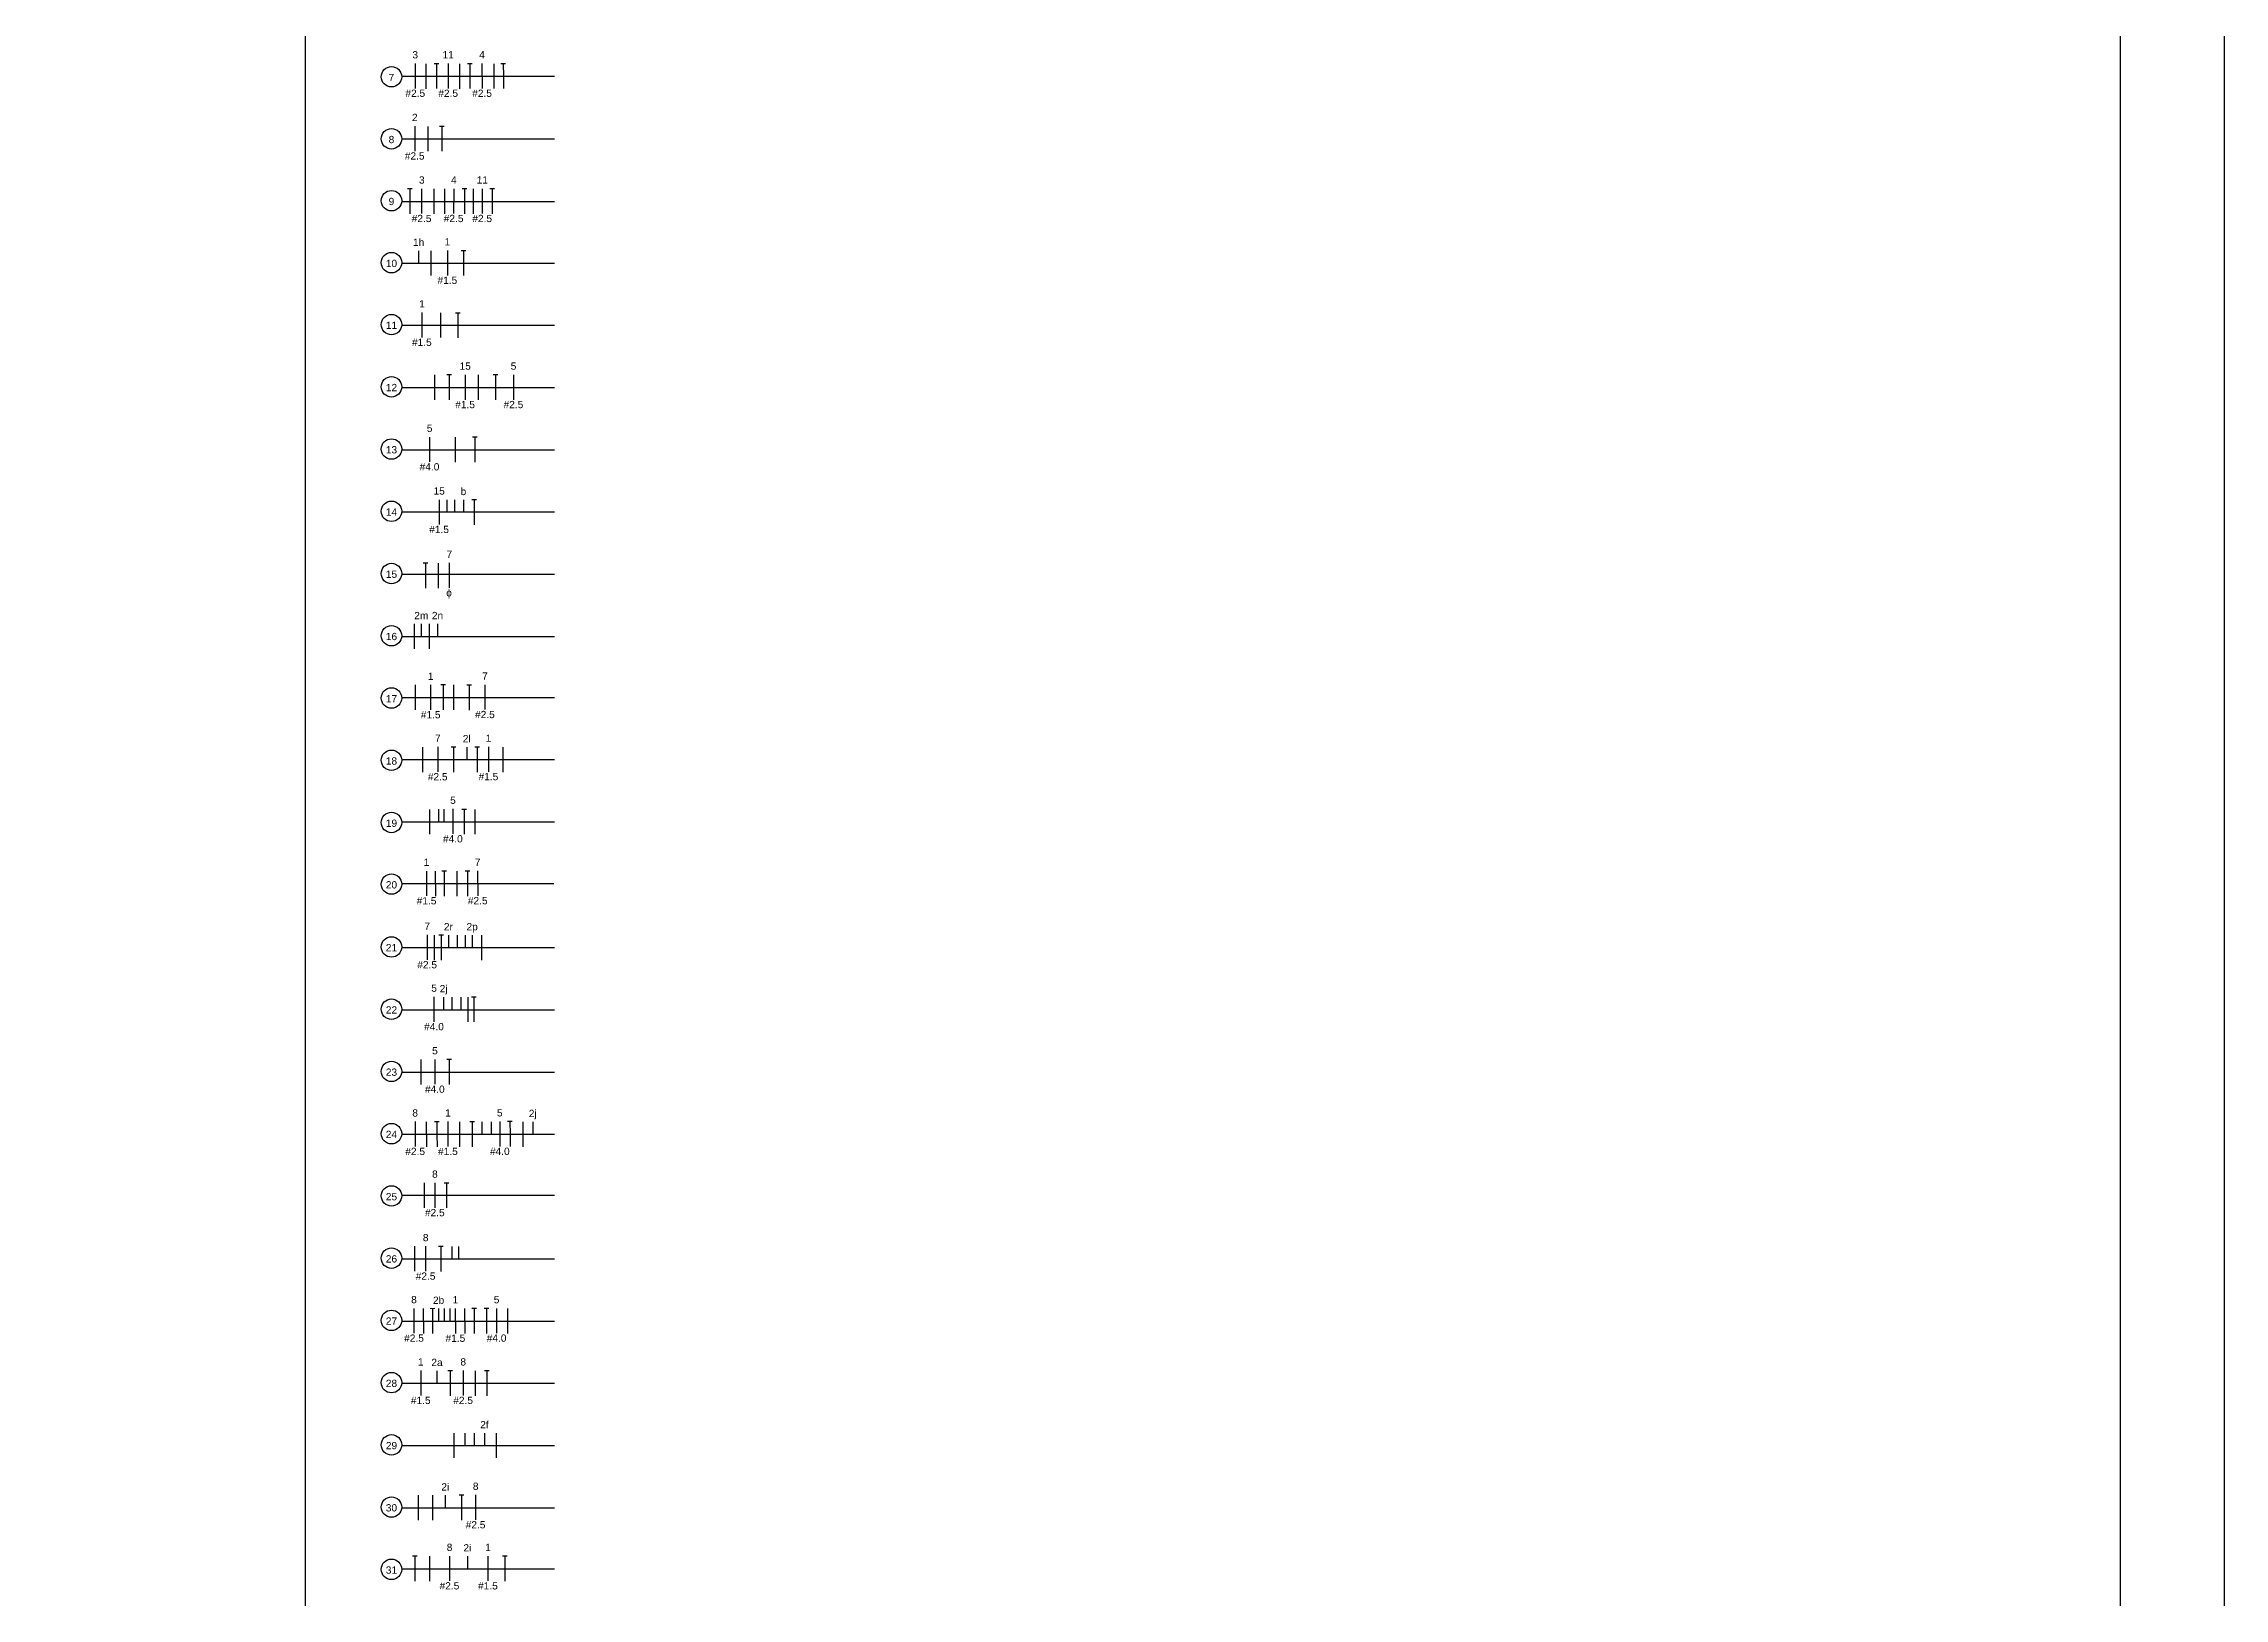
# Model space of a CAD drawing. Header units: metres. Extents: x 134.3 to 218.4, y -41.5 to 17.9.
# Drawn here: x 197.4 to 218.43, y -11.61 to 3.37 of the extents above; entities that cross this region are included whole.
import ezdxf
from ezdxf.enums import TextEntityAlignment as Align

# ---------------------------------------------------------------- set-up
doc = ezdxf.new("R2010")
doc.units = ezdxf.units.M
doc.header["$MEASUREMENT"] = 0
doc.layers.add('DIAGRAMA UNIFILAR', color=6, linetype='Continuous')
doc.layers.add('FORMATO', color=7, linetype='Continuous')
doc.styles.add('T1', font='arial.ttf')

# ---------------------------------------------------------------- blocks, each defined once
blk = doc.blocks.new('CONDUTOR FASE')
at = {"layer": 'DIAGRAMA UNIFILAR'}
blk.add_line((0, 0.12), (0, -0.12), dxfattribs=at)
blk = doc.blocks.new('CONDUTOR TERRA')
at = {"layer": 'DIAGRAMA UNIFILAR'}
for p, q in [((0.0225, 0.12), (-0.0225, 0.12)), ((0, 0.12), (0, 0)), ((0, 0), (0, -0.12))]:
    blk.add_line(p, q, dxfattribs=at)
blk = doc.blocks.new('FASE CIRCUITO')
blk.add_line((-0.001, 0.122), (-0.001, -0.118))
at = {"style": 'T1'}
blk.add_attdef('SEÇÃO', text='', height=0.07, dxfattribs=at).set_placement((-0.001, -0.2), align=Align.CENTER)
at = {"layer": 'DIAGRAMA UNIFILAR', "style": 'T1'}
blk.add_attdef('CIRCUITO', text='', height=0.07, dxfattribs=at).set_placement((0, 0.171), align=Align.CENTER)
blk = doc.blocks.new('detalhe')
at = {"layer": 'DIAGRAMA UNIFILAR'}
blk.add_circle((0.099, 0), 0.0986, dxfattribs=at)
at = {"layer": 'DIAGRAMA UNIFILAR', "style": 'T1'}
blk.add_attdef('NUMERO', text='', height=0.07, dxfattribs=at).set_placement((0.099, -0.042), align=Align.CENTER)
blk = doc.blocks.new('RETORNO LAMPADA')
at = {"layer": 'DIAGRAMA UNIFILAR'}
blk.add_line((0, 0.12), (0, 0), dxfattribs=at)
at = {"layer": 'DIAGRAMA UNIFILAR', "style": 'T1'}
blk.add_attdef('RETORNO', text='', height=0.07, dxfattribs=at).set_placement((0, 0.166), align=Align.CENTER)
blk = doc.blocks.new('RETORNO PARALELO INTERMEDIARIO')
at = {"layer": 'DIAGRAMA UNIFILAR'}
blk.add_line((0, 0.12), (0, 0), dxfattribs=at)
blk = doc.blocks.new('FOLHA A1')
at = {"layer": 'FORMATO', "color": 2}
blk.add_lwpolyline([(-841, 594), (-841, 0), (0, 0), (0, 594)], close=True, dxfattribs=at)
at = {"layer": 'FORMATO', "color": 6}
blk.add_lwpolyline([(-816, 10), (-10, 10), (-10, 584), (-816, 584)], close=True, dxfattribs=at)

msp = doc.modelspace()

# ---------------------------------------------------------------- linework, layer by layer
at = {"layer": 'DIAGRAMA UNIFILAR'}
for p, q in [((199.926, -40.452), (199.926, 16.948)), ((200.853, 3.061), (200.853, 3.061)), ((200.853, 3.061), (202.327, 3.061)), ((200.853, 2.457), (202.327, 2.457)), ((200.853, 1.854), (202.327, 1.854)), ((200.853, 1.258), (202.327, 1.258)), ((200.853, 0.66), (202.327, 0.66)), ((200.853, 0.06), (202.327, 0.06)), ((200.853, -0.54), (202.327, -0.54)), ((200.853, -1.14), (202.327, -1.14)), ((200.853, -1.74), (202.327, -1.74)), ((200.853, -2.34), (202.327, -2.34)), ((200.853, -2.928), (202.327, -2.928)), ((200.853, -3.528), (202.327, -3.528)), ((200.853, -4.128), (202.327, -4.128)), ((200.853, -4.723), (202.321, -4.723)), ((200.853, -5.34), (202.327, -5.34)), ((200.853, -5.94), (202.327, -5.94)), ((200.853, -6.54), (202.327, -6.54)), ((200.853, -7.14), (202.327, -7.14)), ((200.853, -7.728), (202.327, -7.728)), ((200.853, -8.34), (202.327, -8.34)), ((200.853, -8.94), (202.327, -8.94)), ((200.853, -9.54), (202.327, -9.54)), ((200.853, -10.14), (202.327, -10.14)), ((200.853, -10.74), (202.327, -10.74)), ((200.853, -11.328), (202.327, -11.328))]:
    msp.add_line(p, q, dxfattribs=at)

# ---------------------------------------------------------------- block references
at = {"xscale": 0.1, "yscale": 0.1, "zscale": 0.1}
msp.add_blockref('FOLHA A1', (218.426, -41.452), dxfattribs=at)
at = {"layer": 'DIAGRAMA UNIFILAR'}
for name, p, rotation, values in [('FASE CIRCUITO', (200.985, 3.061), 0.2430876733195411, {'CIRCUITO': '3', 'SEÇÃO': '#2.5'}), ('FASE CIRCUITO', (201.302, 3.061), 0.2430876733195411, {'CIRCUITO': '11', 'SEÇÃO': '#2.5'}), ('FASE CIRCUITO', (201.629, 3.061), 0.2430876733195411, {'CIRCUITO': '4', 'SEÇÃO': '#2.5'}), ('FASE CIRCUITO', (201.047, 1.854), 359.8796828646292, {'CIRCUITO': '3', 'SEÇÃO': '#2.5'}), ('FASE CIRCUITO', (201.356, 1.854), 359.8796828646292, {'CIRCUITO': '4', 'SEÇÃO': '#2.5'}), ('FASE CIRCUITO', (201.631, 1.854), 359.8796828646292, {'CIRCUITO': '11', 'SEÇÃO': '#2.5'}), ('FASE CIRCUITO', (201.312, -1.754), 359.7405605883224, {'CIRCUITO': '7', 'SEÇÃO': 'ɸ'}), ('FASE CIRCUITO', (201.094, -4.724), 0.2523447887952232, {'CIRCUITO': '1', 'SEÇÃO': '#1.5'}), ('FASE CIRCUITO', (201.587, -4.723), 0.2523447887952232, {'CIRCUITO': '7', 'SEÇÃO': '#2.5'}), ('FASE CIRCUITO', (200.984, -7.14), 0.1798692553062098, {'CIRCUITO': '8', 'SEÇÃO': '#2.5'}), ('FASE CIRCUITO', (201.3, -7.14), 0.1798692553062098, {'CIRCUITO': '1', 'SEÇÃO': '#1.5'}), ('FASE CIRCUITO', (201.8, -7.139), 0.1798692553062098, {'CIRCUITO': '5', 'SEÇÃO': '#4.0'}), ('RETORNO LAMPADA', (202.118, -7.14), 0.1798692553062098, {'RETORNO': '2j'}), ('FASE CIRCUITO', (200.973, -8.94), 0.1699020613413266, {'CIRCUITO': '8', 'SEÇÃO': '#2.5'}), ('RETORNO LAMPADA', (201.21, -8.941), 0.1699020613413266, {'RETORNO': '2b'}), ('FASE CIRCUITO', (201.372, -8.941), 0.1699020613413266, {'CIRCUITO': '1', 'SEÇÃO': '#1.5'}), ('FASE CIRCUITO', (201.769, -8.94), 0.1699020613413266, {'CIRCUITO': '5', 'SEÇÃO': '#4.0'})]:
    msp.add_blockref(name, p, dxfattribs=dict(at, rotation=rotation)).add_auto_attribs(values)
for name, p, rotation in [('CONDUTOR FASE', (201.087, 3.059, 0.284), 0.2430876733195411), ('CONDUTOR TERRA', (201.19, 3.061), 0.2430876733195411), ('CONDUTOR FASE', (201.412, 3.06, 0.284), 0.2430876733195411), ('CONDUTOR TERRA', (201.51, 3.061), 0.2430876733195411), ('CONDUTOR FASE', (201.742, 3.061), 0.2430876733195411), ('CONDUTOR TERRA', (201.834, 3.061), 0.2430876733195411), ('CONDUTOR TERRA', (200.933, 1.854), 359.8796828646289), ('CONDUTOR FASE', (201.164, 1.854), 359.8796828646292), ('CONDUTOR FASE', (201.267, 1.854), 359.8796828646292), ('CONDUTOR TERRA', (201.459, 1.854), 359.8796828646292), ('CONDUTOR FASE', (201.543, 1.854), 359.8796828646292), ('CONDUTOR TERRA', (201.727, 1.854), 359.8796828646292), ('CONDUTOR TERRA', (201.082, -1.754), 359.8666037057988), ('CONDUTOR FASE', (201.205, -1.754), 359.6428553631058), ('CONDUTOR FASE', (201.178, -4.724), 0.2523447887952232), ('CONDUTOR TERRA', (201.263, -4.724), 0.2523447887952232), ('CONDUTOR FASE', (201.385, -4.723), 0.2523447887952232), ('CONDUTOR TERRA', (201.488, -4.723), 0.2523447887952232), ('CONDUTOR FASE', (201.091, -7.14), 0.1798692553062098), ('CONDUTOR TERRA', (201.194, -7.14), 0.1798692553062098), ('CONDUTOR FASE', (201.412, -7.14), 0.1798692553062098), ('CONDUTOR TERRA', (201.533, -7.14), 0.1798692553062098), ('RETORNO PARALELO INTERMEDIARIO', (201.626, -7.139), 0.1798692553062098), ('RETORNO PARALELO INTERMEDIARIO', (201.717, -7.14), 0.1798692553062098), ('CONDUTOR TERRA', (201.898, -7.138), 0.1798692553062098), ('CONDUTOR FASE', (202.022, -7.14), 0.1798692553062098), ('CONDUTOR FASE', (201.062, -8.94), 0.1699020613413266), ('CONDUTOR TERRA', (201.151, -8.941), 0.1699020613413266), ('RETORNO PARALELO INTERMEDIARIO', (201.262, -8.941), 0.1699020613413266), ('RETORNO PARALELO INTERMEDIARIO', (201.318, -8.941), 0.1699020613413266), ('CONDUTOR FASE', (201.461, -8.94), 0.1699020613413266), ('CONDUTOR TERRA', (201.553, -8.94), 0.1699020613413266), ('CONDUTOR TERRA', (201.671, -8.94), 0.1699020613413266), ('CONDUTOR FASE', (201.875, -8.94), 0.1699020613413266)]:
    msp.add_blockref(name, p, dxfattribs=dict(at, rotation=rotation))
for name, p, values in [('detalhe', (200.656, 3.055), {'NUMERO': '7'}), ('detalhe', (200.656, 2.457), {'NUMERO': '8'}), ('FASE CIRCUITO', (200.98, 2.457), {'CIRCUITO': '2', 'SEÇÃO': '#2.5'}), ('detalhe', (200.656, 1.86), {'NUMERO': '9'}), ('RETORNO LAMPADA', (201.017, 1.258), {'RETORNO': '1h'}), ('FASE CIRCUITO', (201.295, 1.258), {'CIRCUITO': '1', 'SEÇÃO': '#1.5'}), ('detalhe', (200.656, 1.263), {'NUMERO': '10'}), ('FASE CIRCUITO', (201.049, 0.66), {'CIRCUITO': '1', 'SEÇÃO': '#1.5'}), ('detalhe', (200.656, 0.666), {'NUMERO': '11'}), ('FASE CIRCUITO', (201.466, 0.06), {'CIRCUITO': '15', 'SEÇÃO': '#1.5'}), ('FASE CIRCUITO', (201.932, 0.06), {'CIRCUITO': '5', 'SEÇÃO': '#2.5'}), ('detalhe', (200.656, 0.066), {'NUMERO': '12'}), ('FASE CIRCUITO', (201.123, -0.54), {'CIRCUITO': '5', 'SEÇÃO': '#4.0'}), ('detalhe', (200.656, -0.534), {'NUMERO': '13'}), ('detalhe', (200.656, -1.134), {'NUMERO': '14'}), ('FASE CIRCUITO', (201.215, -1.144, 0.284), {'CIRCUITO': '15', 'SEÇÃO': '#1.5'}), ('RETORNO LAMPADA', (201.449, -1.144, 0.284), {'RETORNO': 'b'}), ('detalhe', (200.656, -1.734), {'NUMERO': '15'}), ('RETORNO LAMPADA', (201.043, -2.34), {'RETORNO': '2m'}), ('RETORNO LAMPADA', (201.199, -2.34), {'RETORNO': '2n'}), ('detalhe', (200.656, -2.334), {'NUMERO': '16'}), ('FASE CIRCUITO', (201.134, -2.93), {'CIRCUITO': '1', 'SEÇÃO': '#1.5'}), ('FASE CIRCUITO', (201.657, -2.928), {'CIRCUITO': '7', 'SEÇÃO': '#2.5'}), ('detalhe', (200.656, -2.934), {'NUMERO': '17'}), ('FASE CIRCUITO', (201.202, -3.528), {'CIRCUITO': '7', 'SEÇÃO': '#2.5'}), ('RETORNO LAMPADA', (201.481, -3.527), {'RETORNO': '2l'}), ('FASE CIRCUITO', (201.691, -3.527), {'CIRCUITO': '1', 'SEÇÃO': '#1.5'}), ('detalhe', (200.656, -3.534), {'NUMERO': '18'}), ('FASE CIRCUITO', (201.348, -4.126), {'CIRCUITO': '5', 'SEÇÃO': '#4.0'}), ('detalhe', (200.656, -4.134), {'NUMERO': '19'}), ('detalhe', (200.656, -4.728), {'NUMERO': '20'}), ('detalhe', (200.656, -5.334), {'NUMERO': '21'}), ('FASE CIRCUITO', (201.1, -5.34), {'CIRCUITO': '7', 'SEÇÃO': '#2.5'}), ('RETORNO LAMPADA', (201.304, -5.34), {'RETORNO': '2r'}), ('RETORNO LAMPADA', (201.533, -5.34), {'RETORNO': '2p'}), ('detalhe', (200.656, -5.934), {'NUMERO': '22'}), ('FASE CIRCUITO', (201.166, -5.937), {'CIRCUITO': '5', 'SEÇÃO': '#4.0'}), ('RETORNO LAMPADA', (201.258, -5.937), {'RETORNO': '2j'}), ('FASE CIRCUITO', (201.174, -6.54), {'CIRCUITO': '5', 'SEÇÃO': '#4.0'}), ('detalhe', (200.656, -6.534), {'NUMERO': '23'}), ('detalhe', (200.656, -7.134), {'NUMERO': '24'}), ('FASE CIRCUITO', (201.174, -7.73), {'CIRCUITO': '8', 'SEÇÃO': '#2.5'}), ('detalhe', (200.656, -7.734), {'NUMERO': '25'}), ('FASE CIRCUITO', (201.085, -8.342), {'CIRCUITO': '8', 'SEÇÃO': '#2.5'}), ('detalhe', (200.656, -8.334), {'NUMERO': '26'}), ('detalhe', (200.656, -8.934), {'NUMERO': '27'}), ('detalhe', (200.656, -9.534), {'NUMERO': '28'}), ('FASE CIRCUITO', (201.038, -9.54), {'CIRCUITO': '1', 'SEÇÃO': '#1.5'}), ('RETORNO LAMPADA', (201.194, -9.54), {'RETORNO': '2a'}), ('FASE CIRCUITO', (201.447, -9.54), {'CIRCUITO': '8', 'SEÇÃO': '#2.5'}), ('detalhe', (200.656, -10.134), {'NUMERO': '29'}), ('RETORNO LAMPADA', (201.652, -10.14), {'RETORNO': '2f'}), ('RETORNO LAMPADA', (201.274, -10.74), {'RETORNO': '2i'}), ('FASE CIRCUITO', (201.567, -10.739), {'CIRCUITO': '8', 'SEÇÃO': '#2.5'}), ('detalhe', (200.656, -10.734), {'NUMERO': '30'}), ('FASE CIRCUITO', (201.315, -11.328), {'CIRCUITO': '8', 'SEÇÃO': '#2.5'}), ('RETORNO LAMPADA', (201.487, -11.328), {'RETORNO': '2i'}), ('FASE CIRCUITO', (201.686, -11.328), {'CIRCUITO': '1', 'SEÇÃO': '#1.5'}), ('detalhe', (200.656, -11.334), {'NUMERO': '31'})]:
    msp.add_blockref(name, p, dxfattribs=at).add_auto_attribs(values)
for name, p in [('CONDUTOR FASE', (201.107, 2.457)), ('CONDUTOR TERRA', (201.241, 2.457)), ('CONDUTOR FASE', (201.135, 1.258)), ('CONDUTOR TERRA', (201.45, 1.258)), ('CONDUTOR FASE', (201.229, 0.66)), ('CONDUTOR TERRA', (201.396, 0.657)), ('CONDUTOR FASE', (201.169, 0.06, 0.284)), ('CONDUTOR TERRA', (201.311, 0.06)), ('CONDUTOR FASE', (201.59, 0.06)), ('CONDUTOR TERRA', (201.759, 0.06)), ('CONDUTOR FASE', (201.37, -0.54)), ('CONDUTOR TERRA', (201.56, -0.54)), ('RETORNO PARALELO INTERMEDIARIO', (201.29, -1.144, 0.284)), ('RETORNO PARALELO INTERMEDIARIO', (201.364, -1.144, 0.284)), ('CONDUTOR TERRA', (201.554, -1.144, 0.284)), ('CONDUTOR FASE', (200.973, -2.34)), ('CONDUTOR FASE', (201.117, -2.34)), ('CONDUTOR FASE', (200.984, -2.928)), ('CONDUTOR TERRA', (201.254, -2.928)), ('CONDUTOR FASE', (201.354, -2.928)), ('CONDUTOR TERRA', (201.503, -2.93)), ('CONDUTOR FASE', (201.054, -3.528)), ('CONDUTOR TERRA', (201.353, -3.528)), ('CONDUTOR TERRA', (201.582, -3.528)), ('CONDUTOR FASE', (201.828, -3.528)), ('CONDUTOR FASE', (201.123, -4.128)), ('RETORNO PARALELO INTERMEDIARIO', (201.207, -4.126)), ('RETORNO PARALELO INTERMEDIARIO', (201.26, -4.126)), ('CONDUTOR TERRA', (201.456, -4.128)), ('CONDUTOR FASE', (201.558, -4.128)), ('CONDUTOR FASE', (201.166, -5.34)), ('CONDUTOR TERRA', (201.233, -5.34)), ('RETORNO PARALELO INTERMEDIARIO', (201.387, -5.34)), ('RETORNO PARALELO INTERMEDIARIO', (201.467, -5.34)), ('CONDUTOR FASE', (201.622, -5.34)), ('RETORNO PARALELO INTERMEDIARIO', (201.338, -5.937)), ('RETORNO PARALELO INTERMEDIARIO', (201.424, -5.937)), ('CONDUTOR FASE', (201.491, -5.937)), ('CONDUTOR TERRA', (201.55, -5.937)), ('CONDUTOR FASE', (201.038, -6.54)), ('CONDUTOR TERRA', (201.31, -6.54)), ('CONDUTOR FASE', (201.071, -7.728)), ('CONDUTOR TERRA', (201.285, -7.73)), ('CONDUTOR FASE', (200.976, -8.34)), ('CONDUTOR TERRA', (201.231, -8.342)), ('RETORNO PARALELO INTERMEDIARIO', (201.336, -8.342)), ('RETORNO PARALELO INTERMEDIARIO', (201.403, -8.342)), ('CONDUTOR TERRA', (201.321, -9.54)), ('CONDUTOR FASE', (201.561, -9.54)), ('CONDUTOR TERRA', (201.673, -9.54)), ('CONDUTOR FASE', (201.357, -10.14)), ('RETORNO PARALELO INTERMEDIARIO', (201.462, -10.14)), ('RETORNO PARALELO INTERMEDIARIO', (201.553, -10.14)), ('CONDUTOR FASE', (201.763, -10.14)), ('CONDUTOR FASE', (201.012, -10.74)), ('CONDUTOR FASE', (201.15, -10.74)), ('CONDUTOR TERRA', (201.429, -10.74)), ('CONDUTOR TERRA', (200.98, -11.328)), ('CONDUTOR FASE', (201.123, -11.328)), ('CONDUTOR TERRA', (201.847, -11.328))]:
    msp.add_blockref(name, p, dxfattribs=at)

doc.saveas('drawing.dxf')
